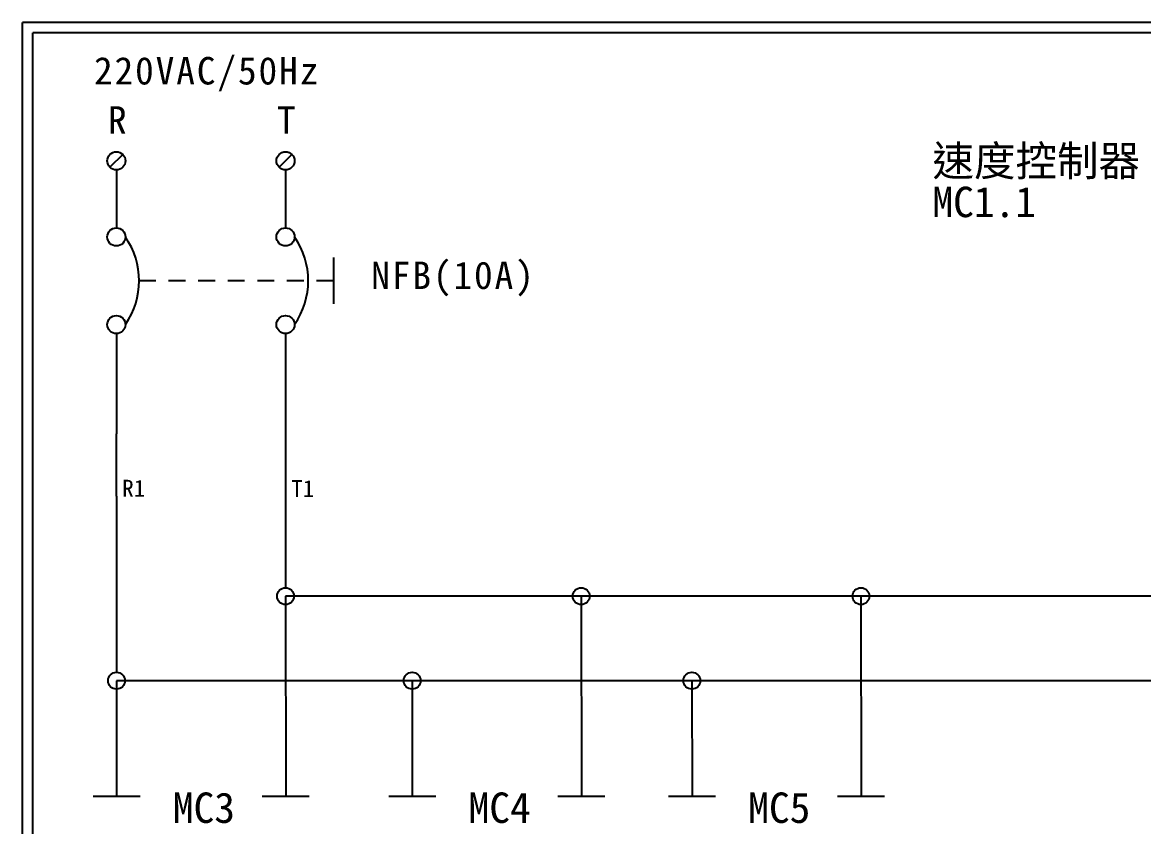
# Model space of a CAD drawing. Extents: x 10 to 297, y 3 to 207.
# Drawn here: x 10 to 142.6, y 111.9 to 207 of the extents above; entities that cross this region are included whole.
import ezdxf

# ---------------------------------------------------------------- set-up
doc = ezdxf.new("R2010")
doc.units = 0
doc.linetypes.add('HIDDEN9', pattern=[3.5, 2, -1.5])
doc.layers.get('0').update_dxf_attribs({"linetype": 'CONTINUOUS'})
doc.layers.add('圖框層', color=7, linetype='CONTINUOUS')
doc.layers.add('標尺寸層', color=3, linetype='CONTINUOUS')
doc.styles.add('STSL', font='kaiu.ttf')
doc.styles.add('標楷體', font='kaiu.ttf')

msp = doc.modelspace()

# ---------------------------------------------------------------- linework, layer by layer
for p, q in [((21.87, 191.35), (20.35, 189.84)), ((41.87, 191.35), (40.35, 189.84)), ((178.37, 139.12), (41.11, 139.13)), ((41.11, 139.12), (41.13, 115.47)), ((76.08, 139.12), (76.1, 115.47)), ((109.16, 139.12), (109.17, 115.47)), ((201.22, 129.12), (21.12, 129.12)), ((21.12, 129.12), (21.13, 115.47)), ((56.09, 129.12), (56.1, 115.47)), ((89.16, 129.12), (89.18, 115.47))]:
    msp.add_line(p, q)
at = {"color": 7, "linetype": 'HIDDEN9'}
msp.add_line((46.78, 176.42), (23.81, 176.42), dxfattribs=at)
for centre in [(21.11, 190.6), (41.11, 190.6), (21.11, 181.6), (41.11, 181.6), (21.11, 171.24), (41.11, 171.24)]:
    msp.add_circle(centre, 1.07)
at = {"color": 7}
for centre in [(14.75, 176.42), (34.75, 176.42)]:
    msp.add_arc(centre, 9.05, 325.1286, 34.8714, dxfattribs=at)
at = {"layer": '圖框層', "color": 7}
for p, q in [((297, 206.97), (10, 206.97)), ((10, 3), (10, 206.97)), ((295.75, 205.72), (11.25, 205.72)), ((11.25, 4.25), (11.25, 205.72))]:
    msp.add_line(p, q, dxfattribs=at)
at = {"layer": '標尺寸層', "color": 7}
for p, q in [((21.11, 189.53), (21.11, 182.67)), ((41.11, 189.53), (41.11, 182.67)), ((46.78, 179.15), (46.78, 173.69)), ((21.11, 170.17), (21.11, 170.11)), ((21.11, 170.11), (21.11, 158.3)), ((41.11, 170.17), (41.11, 170.11)), ((41.11, 170.11), (41.11, 158.23)), ((21.11, 150.96), (21.11, 158.3)), ((41.11, 158.23), (41.11, 150.95)), ((21.11, 150.96), (21.12, 130.12)), ((41.11, 150.95), (41.11, 140.12)), ((18.35, 115.47), (23.91, 115.47)), ((38.35, 115.47), (43.91, 115.47)), ((53.32, 115.47), (58.88, 115.47)), ((73.32, 115.47), (78.88, 115.47)), ((86.39, 115.47), (91.96, 115.47)), ((106.39, 115.47), (111.96, 115.47))]:
    msp.add_line(p, q, dxfattribs=at)
for centre in [(41.11, 139.12), (76.08, 139.12), (109.16, 139.12), (21.12, 129.12), (56.09, 129.12), (89.16, 129.12)]:
    msp.add_circle(centre, 1, dxfattribs=at)

# ---------------------------------------------------------------- texts
at = {"color": 0, "char_height": 3.25, "style": '標楷體'}
for s, insert, width, attachment_point in [('\\pt6.5;{\\T1.1;220VAC/50Hz}', (18.46, 202.88), 35.213, 1), ('\\pt6.5;{\\T1.1;R}', (20.11, 197.06), 2, 1), ('\\pt6.5;{\\T1.1;T}', (40.11, 197.06), 2, 1), ('\\pt6.5;{\\T1.1;NFB(10A)}', (60.97, 178.69), 24.6072, 2)]:
    msp.add_mtext(s, dxfattribs=dict(at, insert=insert, width=width, attachment_point=attachment_point))
at = {"layer": '圖框層', "color": 4, "style": 'STSL'}
for s, height, p in [('速度控制器', 3.6, (117.61, 188.8)), ('MC1.1', 3.6, (117.61, 183.94)), ('R1', 2, (21.8, 150.88)), ('T1', 2, (41.79, 150.84)), ('MC3', 3.6, (27.79, 112.3)), ('MC4', 3.6, (62.76, 112.3)), ('MC5', 3.6, (95.83, 112.3))]:
    msp.add_text(s, height=height, dxfattribs=at).set_placement(p)

doc.saveas('drawing.dxf')
